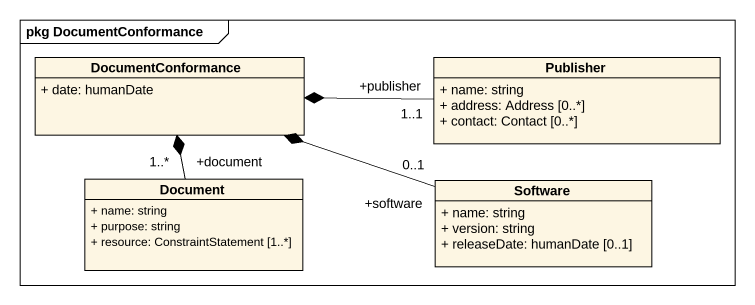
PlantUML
@startuml
mainframe pkg DocumentConformance
hide circle
hide empty members
skinparam classAttributeIconSize 0
class DocumentConformance {
  + date: humanDate
}
class Publisher {
  + name: string
  + address: Address [0..*]
  + contact: Contact [0..*]
}
class Document {
  + name: string
  + purpose: string
  + resource: ConstraintStatement [1..*]
}
class Software {
  + name: string
  + version: string
  + releaseDate: humanDate [0..1]
}
Publisher "+publisher\n1..1" -left-* DocumentConformance
Document "+document\n1..*" -up-* DocumentConformance
Software "+software\n0..1" -left-* DocumentConformance
@enduml
